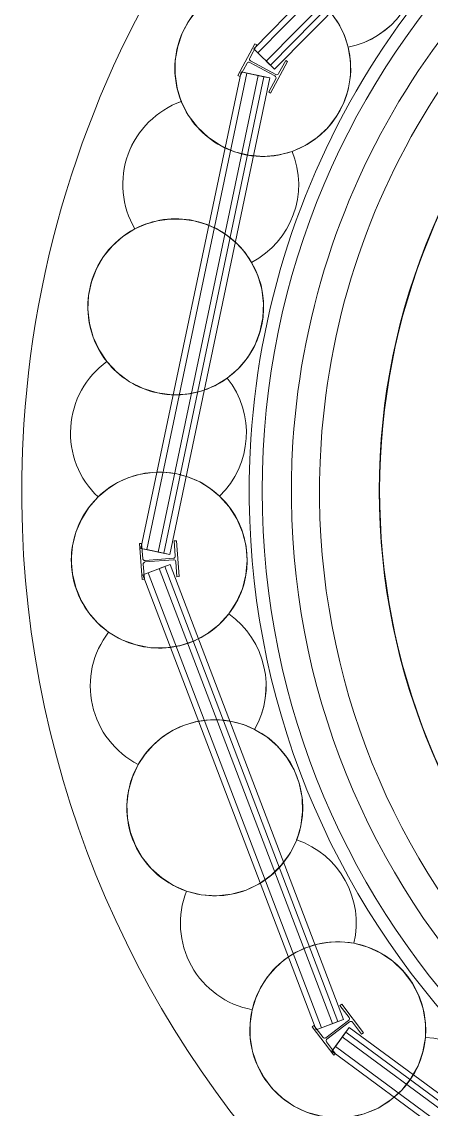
# Model space of a CAD drawing. Header units: metres. Extents: x 1753726 to 1755216, y 5920592 to 5921703.
# Drawn here: x 1753739.859 to 1753741.606, y 5920699.444 to 5920704.078 of the extents above; entities that cross this region are included whole.
import ezdxf

# ---------------------------------------------------------------- set-up
doc = ezdxf.new("R2010")
doc.units = ezdxf.units.M
for name, color, linetype, lineweight in [('A-FLOR-____-OTLN', 9, 'Continuous', 9), ('A-WALL-____-OTLN', 2, 'Continuous', 9), ('S-BEAM-____-OTLN', 7, 'Continuous', 9), ('S-FNDN-____-OTLN', 7, 'Continuous', 9)]:
    doc.layers.add(name, color=color, linetype=linetype, lineweight=lineweight)

# ---------------------------------------------------------------- blocks, each defined once
blk = doc.blocks.new('Arup_Beam_Steel I Section_UC_AU1 - 150UC30-4477902-X-ARUP-GL-HERNE_BAY_ALIGNMENT')
at = {"layer": 'S-BEAM-____-OTLN'}
for p, q in [((1753741.2235, 5920699.8913), (1753741.216, 5920699.8856)), ((1753741.216, 5920699.8856), (1753741.2235, 5920699.8913)), ((1753741.3159, 5920699.7694), (1753741.2235, 5920699.8913)), ((1753741.2235, 5920699.8913), (1753741.3159, 5920699.7694)), ((1753741.216, 5920699.8856), (1753741.2548, 5920699.8344)), ((1753741.2548, 5920699.8344), (1753741.216, 5920699.8856)), ((1753741.1051, 5920699.8015), (1753741.0976, 5920699.7958)), ((1753741.0976, 5920699.7958), (1753741.1051, 5920699.8015)), ((1753741.1439, 5920699.7503), (1753741.1051, 5920699.8015)), ((1753741.1051, 5920699.8015), (1753741.1439, 5920699.7503)), ((1753741.2531, 5920699.8219), (1753741.1564, 5920699.7486)), ((1753741.1564, 5920699.7486), (1753741.2531, 5920699.8219)), ((1753741.1604, 5920699.7433), (1753741.2571, 5920699.8167)), ((1753741.2571, 5920699.8167), (1753741.1604, 5920699.7433)), ((1753741.2696, 5920699.815), (1753741.3084, 5920699.7637)), ((1753741.3084, 5920699.7637), (1753741.2696, 5920699.815)), ((1753741.0976, 5920699.7958), (1753741.1901, 5920699.6739)), ((1753741.1901, 5920699.6739), (1753741.0976, 5920699.7958)), ((1753741.3084, 5920699.7637), (1753741.3159, 5920699.7694)), ((1753741.3159, 5920699.7694), (1753741.3084, 5920699.7637)), ((1753741.1976, 5920699.6796), (1753741.1587, 5920699.7308)), ((1753741.1587, 5920699.7308), (1753741.1976, 5920699.6796)), ((1753741.1901, 5920699.6739), (1753741.1976, 5920699.6796)), ((1753741.1976, 5920699.6796), (1753741.1901, 5920699.6739))]:
    blk.add_line(p, q, dxfattribs=at)
for centre, start_param, end_param in [((1753741.2477, 5920699.829), 4.588905, 6.159701), ((1753741.2477, 5920699.829), 4.588905, 6.159701), ((1753741.2625, 5920699.8096), 6.159701, 7.730498), ((1753741.2625, 5920699.8096), 6.159701, 7.730498), ((1753741.151, 5920699.7556), 3.018109, 4.588905), ((1753741.151, 5920699.7556), 3.018109, 4.588905), ((1753741.1658, 5920699.7362), 1.447312, 3.018109), ((1753741.1658, 5920699.7362), 1.447312, 3.018109)]:
    blk.add_ellipse(centre, major_axis=(0.00637, 0.00621), ratio=1, start_param=start_param, end_param=end_param, dxfattribs=at)
blk = doc.blocks.new('Arup_Beam_Steel I Section_UC_AU1 - 150UC30-4477903-X-ARUP-GL-HERNE_BAY_ALIGNMENT')
at = {"layer": 'S-BEAM-____-OTLN'}
for p, q in [((1753740.3702, 5920701.8547), (1753740.3608, 5920701.854)), ((1753740.3608, 5920701.854), (1753740.3702, 5920701.8547)), ((1753740.3608, 5920701.854), (1753740.3727, 5920701.7015)), ((1753740.3727, 5920701.7015), (1753740.3608, 5920701.854)), ((1753740.3752, 5920701.7906), (1753740.3702, 5920701.8547)), ((1753740.3702, 5920701.8547), (1753740.3752, 5920701.7906)), ((1753740.5183, 5920701.8663), (1753740.5089, 5920701.8656)), ((1753740.5089, 5920701.8656), (1753740.5183, 5920701.8663)), ((1753740.5089, 5920701.8656), (1753740.5139, 5920701.8015)), ((1753740.5139, 5920701.8015), (1753740.5089, 5920701.8656)), ((1753740.5302, 5920701.7138), (1753740.5183, 5920701.8663)), ((1753740.5183, 5920701.8663), (1753740.5302, 5920701.7138)), ((1753740.5058, 5920701.7919), (1753740.3847, 5920701.7825)), ((1753740.3847, 5920701.7825), (1753740.5058, 5920701.7919)), ((1753740.3821, 5920701.7022), (1753740.3771, 5920701.7663)), ((1753740.3771, 5920701.7663), (1753740.3821, 5920701.7022)), ((1753740.3852, 5920701.7759), (1753740.5063, 5920701.7853)), ((1753740.5063, 5920701.7853), (1753740.3852, 5920701.7759)), ((1753740.5158, 5920701.7771), (1753740.5208, 5920701.713)), ((1753740.5208, 5920701.713), (1753740.5158, 5920701.7771)), ((1753740.3727, 5920701.7015), (1753740.3821, 5920701.7022)), ((1753740.3821, 5920701.7022), (1753740.3727, 5920701.7015)), ((1753740.5208, 5920701.713), (1753740.5302, 5920701.7138)), ((1753740.5302, 5920701.7138), (1753740.5208, 5920701.713))]:
    blk.add_line(p, q, dxfattribs=at)
blk.add_arc((1753740.384, 5920701.7913), 0.0089, 184.4627, 274.4627, dxfattribs=at)
blk.add_arc((1753740.384, 5920701.7913), 0.0089, 184.4627, 274.4627, dxfattribs=at)
for centre, start_param, end_param in [((1753740.5051, 5920701.8008), 3.180537, 4.751333), ((1753740.5051, 5920701.8008), 3.180537, 4.751333), ((1753740.3859, 5920701.767), 0.038944, 1.609741), ((1753740.3859, 5920701.767), 0.038944, 1.609741), ((1753740.507, 5920701.7764), 4.751333, 6.32213), ((1753740.507, 5920701.7764), 4.751333, 6.32213)]:
    blk.add_ellipse(centre, major_axis=(-0.00035, 0.00889), ratio=1, start_param=start_param, end_param=end_param, dxfattribs=at)
blk = doc.blocks.new('Arup_Beam_Steel I Section_UC_AU1 - 150UC30-4477904-X-ARUP-GL-HERNE_BAY_ALIGNMENT')
at = {"layer": 'S-BEAM-____-OTLN'}
for p, q in [((1753740.8537, 5920703.9838), (1753740.7812, 5920703.8491)), ((1753740.7812, 5920703.8491), (1753740.8537, 5920703.9838)), ((1753740.8315, 5920703.9227), (1753740.862, 5920703.9794)), ((1753740.862, 5920703.9794), (1753740.8315, 5920703.9227)), ((1753740.862, 5920703.9794), (1753740.8537, 5920703.9838)), ((1753740.8537, 5920703.9838), (1753740.862, 5920703.9794)), ((1753740.7895, 5920703.8446), (1753740.82, 5920703.9012)), ((1753740.82, 5920703.9012), (1753740.7895, 5920703.8446)), ((1753740.832, 5920703.9049), (1753740.9389, 5920703.8474)), ((1753740.9389, 5920703.8474), (1753740.832, 5920703.9049)), ((1753740.9421, 5920703.8532), (1753740.8351, 5920703.9107)), ((1753740.8351, 5920703.9107), (1753740.9421, 5920703.8532)), ((1753740.9204, 5920703.7742), (1753740.9929, 5920703.909)), ((1753740.9929, 5920703.909), (1753740.9204, 5920703.7742)), ((1753740.9846, 5920703.9134), (1753740.9541, 5920703.8568)), ((1753740.9541, 5920703.8568), (1753740.9846, 5920703.9134)), ((1753740.9929, 5920703.909), (1753740.9846, 5920703.9134)), ((1753740.9846, 5920703.9134), (1753740.9929, 5920703.909)), ((1753740.7812, 5920703.8491), (1753740.7895, 5920703.8446)), ((1753740.7895, 5920703.8446), (1753740.7812, 5920703.8491)), ((1753740.9426, 5920703.8353), (1753740.9121, 5920703.7787)), ((1753740.9121, 5920703.7787), (1753740.9426, 5920703.8353)), ((1753740.9121, 5920703.7787), (1753740.9204, 5920703.7742)), ((1753740.9204, 5920703.7742), (1753740.9121, 5920703.7787))]:
    blk.add_line(p, q, dxfattribs=at)
for centre, major_axis, start_param, end_param in [((1753740.8394, 5920703.9185), (-0.0013, 0.00881), 0.931442, 2.502238), ((1753740.8394, 5920703.9185), (-0.0013, 0.00881), 0.931442, 2.502238), ((1753740.8278, 5920703.897), (-0.00304, 0.00837), 5.441385, 7.012182), ((1753740.8278, 5920703.897), (-0.00304, 0.00837), 5.441385, 7.012182), ((1753740.9347, 5920703.8395), (-0.00644, 0.00614), 3.410126, 4.980922), ((1753740.9347, 5920703.8395), (-0.00644, 0.00614), 3.410126, 4.980922), ((1753740.9463, 5920703.861), (-0.00817, 0.00353), 1.485016, 3.055813), ((1753740.9463, 5920703.861), (-0.00817, 0.00353), 1.485016, 3.055813)]:
    blk.add_ellipse(centre, major_axis=major_axis, ratio=1, start_param=start_param, end_param=end_param, dxfattribs=at)
blk = doc.blocks.new('308492-ARUP-STTW-MOD-0300_rvt-1-X-ARUP-GL-HERNE_BAY_ALIGNMENT')
at = {"layer": 'A-WALL-____-OTLN'}
for p, q in [((1753742.305, 5920705.4407), (1753740.8483, 5920703.963)), ((1753740.8483, 5920703.963), (1753742.305, 5920705.4407)), ((1753742.3228, 5920705.4232), (1753740.8662, 5920703.9455)), ((1753740.9018, 5920703.9104), (1753742.3585, 5920705.3881)), ((1753742.3585, 5920705.3881), (1753740.9018, 5920703.9104)), ((1753740.9196, 5920703.8928), (1753742.3763, 5920705.3705)), ((1753740.9374, 5920703.8753), (1753742.3941, 5920705.353)), ((1753742.3941, 5920705.353), (1753740.9374, 5920703.8753)), ((1753740.9374, 5920703.8753), (1753742.3941, 5920705.353)), ((1753742.3941, 5920705.353), (1753740.9374, 5920703.8753)), ((1753740.9374, 5920703.8753), (1753740.8483, 5920703.963)), ((1753740.8662, 5920703.9455), (1753740.8483, 5920703.963)), ((1753740.8662, 5920703.9455), (1753740.9196, 5920703.8928)), ((1753740.9374, 5920703.8753), (1753740.9018, 5920703.9104)), ((1753740.9018, 5920703.9104), (1753740.9374, 5920703.8753)), ((1753740.9374, 5920703.8753), (1753740.9196, 5920703.8928)), ((1753740.7941, 5920703.8643), (1753740.3675, 5920701.8336)), ((1753740.3675, 5920701.8336), (1753740.7941, 5920703.8643)), ((1753740.8185, 5920703.8592), (1753740.392, 5920701.8285)), ((1753740.4409, 5920701.8182), (1753740.8675, 5920703.8489)), ((1753740.8675, 5920703.8489), (1753740.4409, 5920701.8182)), ((1753740.4654, 5920701.8131), (1753740.8919, 5920703.8438)), ((1753740.4899, 5920701.8079), (1753740.9164, 5920703.8386)), ((1753740.9164, 5920703.8386), (1753740.4899, 5920701.8079)), ((1753740.4899, 5920701.8079), (1753740.9164, 5920703.8386)), ((1753740.9164, 5920703.8386), (1753740.4899, 5920701.8079)), ((1753740.7941, 5920703.8643), (1753740.9164, 5920703.8386)), ((1753740.7941, 5920703.8643), (1753740.8185, 5920703.8592)), ((1753740.8185, 5920703.8592), (1753740.8919, 5920703.8438)), ((1753740.8675, 5920703.8489), (1753740.9164, 5920703.8386)), ((1753740.8675, 5920703.8489), (1753740.9164, 5920703.8386)), ((1753740.8919, 5920703.8438), (1753740.9164, 5920703.8386)), ((1753740.4899, 5920701.8079), (1753740.3675, 5920701.8336)), ((1753740.392, 5920701.8285), (1753740.3675, 5920701.8336)), ((1753740.392, 5920701.8285), (1753740.4654, 5920701.8131)), ((1753740.4899, 5920701.8079), (1753740.4409, 5920701.8182)), ((1753740.4409, 5920701.8182), (1753740.4899, 5920701.8079)), ((1753740.4899, 5920701.8079), (1753740.4654, 5920701.8131)), ((1753740.3752, 5920701.7212), (1753740.492, 5920701.7657)), ((1753740.3986, 5920701.7301), (1753740.4687, 5920701.7568)), ((1753740.4453, 5920701.7479), (1753740.492, 5920701.7657)), ((1753740.4453, 5920701.7479), (1753740.492, 5920701.7657)), ((1753741.1844, 5920699.809), (1753740.4453, 5920701.7479)), ((1753740.4453, 5920701.7479), (1753741.1844, 5920699.809)), ((1753740.4687, 5920701.7568), (1753740.492, 5920701.7657)), ((1753741.2077, 5920699.8179), (1753740.4687, 5920701.7568)), ((1753741.2311, 5920699.8268), (1753740.492, 5920701.7657)), ((1753740.492, 5920701.7657), (1753741.2311, 5920699.8268)), ((1753741.2311, 5920699.8268), (1753740.492, 5920701.7657)), ((1753740.492, 5920701.7657), (1753741.2311, 5920699.8268)), ((1753740.3752, 5920701.7212), (1753740.3986, 5920701.7301)), ((1753740.3752, 5920701.7212), (1753741.1143, 5920699.7823)), ((1753741.1143, 5920699.7823), (1753740.3752, 5920701.7212)), ((1753740.3986, 5920701.7301), (1753741.1376, 5920699.7912)), ((1753741.2311, 5920699.8268), (1753741.1143, 5920699.7823)), ((1753741.1376, 5920699.7912), (1753741.2077, 5920699.8179)), ((1753741.2311, 5920699.8268), (1753741.1844, 5920699.809)), ((1753741.1844, 5920699.809), (1753741.2311, 5920699.8268)), ((1753741.2311, 5920699.8268), (1753741.2077, 5920699.8179)), ((1753741.1376, 5920699.7912), (1753741.1143, 5920699.7823)), ((1753741.1815, 5920699.6919), (1753741.2557, 5920699.7925)), ((1753741.1964, 5920699.712), (1753741.2409, 5920699.7724)), ((1753741.226, 5920699.7523), (1753741.2557, 5920699.7925)), ((1753741.226, 5920699.7523), (1753741.2557, 5920699.7925)), ((1753742.896, 5920698.5207), (1753741.226, 5920699.7523)), ((1753741.226, 5920699.7523), (1753742.896, 5920698.5207)), ((1753741.2409, 5920699.7724), (1753741.2557, 5920699.7925)), ((1753742.9109, 5920698.5408), (1753741.2409, 5920699.7724)), ((1753742.9257, 5920698.561), (1753741.2557, 5920699.7925)), ((1753741.2557, 5920699.7925), (1753742.9257, 5920698.561)), ((1753742.9257, 5920698.561), (1753741.2557, 5920699.7925)), ((1753741.2557, 5920699.7925), (1753742.9257, 5920698.561)), ((1753741.1815, 5920699.6919), (1753741.1964, 5920699.712)), ((1753741.1964, 5920699.712), (1753742.8664, 5920698.4805)), ((1753741.1815, 5920699.6919), (1753742.8515, 5920698.4604)), ((1753742.8515, 5920698.4604), (1753741.1815, 5920699.6919))]:
    blk.add_line(p, q, dxfattribs=at)
at = {"layer": 'S-BEAM-____-OTLN'}
for radius, start, end in [(3.405, 356.2809, 176.2809), (3.405, 356.2809, 176.2809), (3.405, 356.2809, 176.2809), (3.405, 356.2809, 176.2809), (3.105, 356.2809, 176.2809), (3.105, 356.2809, 176.2809), (3.105, 356.2809, 176.2809), (3.105, 356.2809, 176.2809), (3.405, 176.2809, 356.2809), (3.405, 176.2809, 356.2809), (3.405, 176.2809, 356.2809), (3.405, 176.2809, 356.2809), (3.105, 176.2809, 356.2809), (3.105, 176.2809, 356.2809), (3.105, 176.2809, 356.2809), (3.105, 176.2809, 356.2809)]:
    blk.add_arc((1753744.234, 5920702.0796), radius, start, end, dxfattribs=at)
at = {"layer": 'S-FNDN-____-OTLN', "flags": 128}
for points in [[(1753740.5396, 5920703.7378), (1753740.5216, 5920703.7949), (1753740.5129, 5920703.8542), (1753740.5137, 5920703.9141), (1753740.524, 5920703.9731), (1753740.5436, 5920704.0297), (1753740.572, 5920704.0824), (1753740.6084, 5920704.13), (1753740.6519, 5920704.1712), (1753740.7014, 5920704.2049), (1753740.7557, 5920704.2303), (1753740.8133, 5920704.2467)], [(1753740.8133, 5920704.2467), (1753740.7557, 5920704.2303), (1753740.7014, 5920704.2049), (1753740.6519, 5920704.1712), (1753740.6084, 5920704.13), (1753740.572, 5920704.0824), (1753740.5436, 5920704.0297), (1753740.524, 5920703.9731), (1753740.5137, 5920703.9141), (1753740.5129, 5920703.8542), (1753740.5216, 5920703.7949), (1753740.5396, 5920703.7378)], [(1753741.0646, 5920704.2093), (1753741.1087, 5920704.1815), (1753741.1485, 5920704.1479), (1753741.1832, 5920704.109), (1753741.2122, 5920704.0658), (1753741.235, 5920704.0189), (1753741.251, 5920703.9694)], [(1753741.251, 5920703.9694), (1753741.235, 5920704.0189), (1753741.2122, 5920704.0658), (1753741.1832, 5920704.109), (1753741.1485, 5920704.1479), (1753741.1087, 5920704.1815), (1753741.0646, 5920704.2093)], [(1753741.251, 5920703.9694), (1753741.2609, 5920703.9088), (1753741.2607, 5920703.8475), (1753741.2506, 5920703.7871), (1753741.2307, 5920703.7291), (1753741.2017, 5920703.675), (1753741.1643, 5920703.6265), (1753741.1194, 5920703.5847), (1753741.0684, 5920703.5508), (1753741.0124, 5920703.5256)], [(1753741.0124, 5920703.5256), (1753741.0684, 5920703.5508), (1753741.1194, 5920703.5847), (1753741.1643, 5920703.6265), (1753741.2017, 5920703.675), (1753741.2307, 5920703.7291), (1753741.2506, 5920703.7871), (1753741.2607, 5920703.8475), (1753741.2609, 5920703.9088), (1753741.251, 5920703.9694)], [(1753740.7095, 5920703.5487), (1753740.6553, 5920703.5842), (1753740.6081, 5920703.6285), (1753740.5691, 5920703.6802), (1753740.5396, 5920703.7378)], [(1753740.5396, 5920703.7378), (1753740.5691, 5920703.6802), (1753740.6081, 5920703.6285), (1753740.6553, 5920703.5842), (1753740.7095, 5920703.5487)], [(1753741.0124, 5920703.5256), (1753740.952, 5920703.5097), (1753740.8898, 5920703.504), (1753740.8275, 5920703.5088), (1753740.7668, 5920703.5238), (1753740.7095, 5920703.5487)], [(1753740.7095, 5920703.5487), (1753740.7668, 5920703.5238), (1753740.8275, 5920703.5088), (1753740.8898, 5920703.504), (1753740.952, 5920703.5097), (1753741.0124, 5920703.5256)], [(1753740.3413, 5920703.1952), (1753740.3887, 5920703.216), (1753740.4385, 5920703.2302), (1753740.4898, 5920703.2373), (1753740.5416, 5920703.2373), (1753740.593, 5920703.2301)], [(1753740.593, 5920703.2301), (1753740.5416, 5920703.2373), (1753740.4898, 5920703.2373), (1753740.4385, 5920703.2302), (1753740.3887, 5920703.216), (1753740.3413, 5920703.1952)], [(1753740.593, 5920703.2301), (1753740.6431, 5920703.2159), (1753740.6908, 5920703.1948), (1753740.735, 5920703.1673), (1753740.775, 5920703.134), (1753740.8101, 5920703.0955), (1753740.8394, 5920703.0524)], [(1753740.8394, 5920703.0524), (1753740.8101, 5920703.0955), (1753740.775, 5920703.134), (1753740.735, 5920703.1673), (1753740.6908, 5920703.1948), (1753740.6431, 5920703.2159), (1753740.593, 5920703.2301)], [(1753740.2221, 5920702.6298), (1753740.1887, 5920702.6796), (1753740.1636, 5920702.734), (1753740.1475, 5920702.7917), (1753740.1408, 5920702.8512), (1753740.1437, 5920702.911), (1753740.1561, 5920702.9696), (1753740.1776, 5920703.0255), (1753740.2077, 5920703.0772), (1753740.2457, 5920703.1235), (1753740.2906, 5920703.1632), (1753740.3413, 5920703.1952)], [(1753740.3413, 5920703.1952), (1753740.2906, 5920703.1632), (1753740.2457, 5920703.1235), (1753740.2077, 5920703.0772), (1753740.1776, 5920703.0255), (1753740.1561, 5920702.9696), (1753740.1437, 5920702.911), (1753740.1408, 5920702.8512), (1753740.1475, 5920702.7917), (1753740.1636, 5920702.734), (1753740.1887, 5920702.6796), (1753740.2221, 5920702.6298)], [(1753740.8394, 5920703.0524), (1753740.8659, 5920702.9971), (1753740.8831, 5920702.9383), (1753740.8904, 5920702.8774), (1753740.8877, 5920702.8161), (1753740.875, 5920702.7561), (1753740.8528, 5920702.699), (1753740.8215, 5920702.6463), (1753740.7821, 5920702.5993), (1753740.7355, 5920702.5594)], [(1753740.7355, 5920702.5594), (1753740.7821, 5920702.5993), (1753740.8215, 5920702.6463), (1753740.8528, 5920702.699), (1753740.875, 5920702.7561), (1753740.8877, 5920702.8161), (1753740.8904, 5920702.8774), (1753740.8831, 5920702.9383), (1753740.8659, 5920702.9971), (1753740.8394, 5920703.0524)], [(1753740.4383, 5920702.4963), (1753740.3764, 5920702.515), (1753740.3186, 5920702.5442), (1753740.2666, 5920702.5828), (1753740.2221, 5920702.6298)], [(1753740.2221, 5920702.6298), (1753740.2666, 5920702.5828), (1753740.3186, 5920702.5442), (1753740.3764, 5920702.515), (1753740.4383, 5920702.4963)], [(1753740.7355, 5920702.5594), (1753740.682, 5920702.5271), (1753740.6239, 5920702.5042), (1753740.5628, 5920702.4912), (1753740.5003, 5920702.4885), (1753740.4383, 5920702.4963)], [(1753740.4383, 5920702.4963), (1753740.5003, 5920702.4885), (1753740.5628, 5920702.4912), (1753740.6239, 5920702.5042), (1753740.682, 5920702.5271), (1753740.7355, 5920702.5594)], [(1753740.1846, 5920702.0533), (1753740.2243, 5920702.0867), (1753740.2681, 5920702.1143), (1753740.3153, 5920702.1356), (1753740.365, 5920702.1502), (1753740.4163, 5920702.1577)], [(1753740.4163, 5920702.1577), (1753740.365, 5920702.1502), (1753740.3153, 5920702.1356), (1753740.2681, 5920702.1143), (1753740.2243, 5920702.0867), (1753740.1846, 5920702.0533)], [(1753740.4163, 5920702.1577), (1753740.4684, 5920702.1582), (1753740.5201, 5920702.1514), (1753740.5703, 5920702.1375), (1753740.6181, 5920702.1168), (1753740.6626, 5920702.0897), (1753740.7028, 5920702.0566)], [(1753740.7028, 5920702.0566), (1753740.6626, 5920702.0897), (1753740.6181, 5920702.1168), (1753740.5703, 5920702.1375), (1753740.5201, 5920702.1514), (1753740.4684, 5920702.1582), (1753740.4163, 5920702.1577)], [(1753740.2296, 5920701.4773), (1753740.1835, 5920701.5156), (1753740.1441, 5920701.5607), (1753740.1124, 5920701.6115), (1753740.0893, 5920701.6668), (1753740.0752, 5920701.725), (1753740.0705, 5920701.7847), (1753740.0754, 5920701.8444), (1753740.0898, 5920701.9025), (1753740.1132, 5920701.9576), (1753740.1451, 5920702.0083), (1753740.1846, 5920702.0533)], [(1753740.1846, 5920702.0533), (1753740.1451, 5920702.0083), (1753740.1132, 5920701.9576), (1753740.0898, 5920701.9025), (1753740.0754, 5920701.8444), (1753740.0705, 5920701.7847), (1753740.0752, 5920701.725), (1753740.0893, 5920701.6668), (1753740.1124, 5920701.6115), (1753740.1441, 5920701.5607), (1753740.1835, 5920701.5156), (1753740.2296, 5920701.4773)], [(1753740.7028, 5920702.0566), (1753740.7438, 5920702.0111), (1753740.7769, 5920701.9594), (1753740.8011, 5920701.9031), (1753740.8157, 5920701.8435), (1753740.8205, 5920701.7824), (1753740.8152, 5920701.7213), (1753740.8001, 5920701.6619), (1753740.7755, 5920701.6058), (1753740.7421, 5920701.5544)], [(1753740.7421, 5920701.5544), (1753740.7755, 5920701.6058), (1753740.8001, 5920701.6619), (1753740.8152, 5920701.7213), (1753740.8205, 5920701.7824), (1753740.8157, 5920701.8435), (1753740.8011, 5920701.9031), (1753740.7769, 5920701.9594), (1753740.7438, 5920702.0111), (1753740.7028, 5920702.0566)], [(1753740.7421, 5920701.5544), (1753740.6998, 5920701.5083), (1753740.6505, 5920701.4699), (1753740.5955, 5920701.4402), (1753740.5364, 5920701.4201), (1753740.4747, 5920701.41)], [(1753740.4747, 5920701.41), (1753740.5364, 5920701.4201), (1753740.5955, 5920701.4402), (1753740.6505, 5920701.4699), (1753740.6998, 5920701.5083), (1753740.7421, 5920701.5544)], [(1753740.4747, 5920701.41), (1753740.4099, 5920701.4106), (1753740.3463, 5920701.4223), (1753740.2855, 5920701.4447), (1753740.2296, 5920701.4773)], [(1753740.2296, 5920701.4773), (1753740.2855, 5920701.4447), (1753740.3463, 5920701.4223), (1753740.4099, 5920701.4106), (1753740.4747, 5920701.41)], [(1753740.5489, 5920701.079), (1753740.5988, 5920701.0941), (1753740.6503, 5920701.1022), (1753740.7024, 5920701.103), (1753740.7541, 5920701.0966), (1753740.8044, 5920701.0831), (1753740.8523, 5920701.0627)], [(1753740.8523, 5920701.0627), (1753740.8044, 5920701.0831), (1753740.7541, 5920701.0966), (1753740.7024, 5920701.103), (1753740.6503, 5920701.1022), (1753740.5988, 5920701.0941), (1753740.5489, 5920701.079)], [(1753740.3561, 5920700.9135), (1753740.3847, 5920700.9567), (1753740.419, 5920700.9955), (1753740.4583, 5920701.0293), (1753740.5019, 5920701.0573), (1753740.5489, 5920701.079)], [(1753740.5489, 5920701.079), (1753740.5019, 5920701.0573), (1753740.4583, 5920701.0293), (1753740.419, 5920700.9955), (1753740.3847, 5920700.9567), (1753740.3561, 5920700.9135)], [(1753740.8523, 5920701.0627), (1753740.9045, 5920701.0306), (1753740.9508, 5920700.9903), (1753740.9898, 5920700.943), (1753741.0207, 5920700.8901), (1753741.0425, 5920700.8328), (1753741.0546, 5920700.7727), (1753741.0569, 5920700.7114), (1753741.0491, 5920700.6506), (1753741.0315, 5920700.5919)], [(1753741.0315, 5920700.5919), (1753741.0491, 5920700.6506), (1753741.0569, 5920700.7114), (1753741.0546, 5920700.7727), (1753741.0425, 5920700.8328), (1753741.0207, 5920700.8901), (1753740.9898, 5920700.943), (1753740.9508, 5920700.9903), (1753740.9045, 5920701.0306), (1753740.8523, 5920701.0627)], [(1753740.5615, 5920700.3735), (1753740.5065, 5920700.3973), (1753740.456, 5920700.4295), (1753740.4113, 5920700.4693), (1753740.3734, 5920700.5158), (1753740.3435, 5920700.5677), (1753740.3222, 5920700.6236), (1753740.3101, 5920700.6823), (1753740.3075, 5920700.7421), (1753740.3144, 5920700.8016), (1753740.3308, 5920700.8592), (1753740.3561, 5920700.9135)], [(1753740.3561, 5920700.9135), (1753740.3308, 5920700.8592), (1753740.3144, 5920700.8016), (1753740.3075, 5920700.7421), (1753740.3101, 5920700.6823), (1753740.3222, 5920700.6236), (1753740.3435, 5920700.5677), (1753740.3734, 5920700.5158), (1753740.4113, 5920700.4693), (1753740.456, 5920700.4295), (1753740.5065, 5920700.3973), (1753740.5615, 5920700.3735)], [(1753741.0315, 5920700.5919), (1753741.0039, 5920700.5358), (1753740.9674, 5920700.485), (1753740.923, 5920700.441), (1753740.8719, 5920700.405), (1753740.8156, 5920700.378)], [(1753740.8156, 5920700.378), (1753740.8719, 5920700.405), (1753740.923, 5920700.441), (1753740.9674, 5920700.485), (1753741.0039, 5920700.5358), (1753741.0315, 5920700.5919)], [(1753740.8156, 5920700.378), (1753740.7533, 5920700.3603), (1753740.6889, 5920700.3536), (1753740.6243, 5920700.358), (1753740.5615, 5920700.3735)], [(1753740.5615, 5920700.3735), (1753740.6243, 5920700.358), (1753740.6889, 5920700.3536), (1753740.7533, 5920700.3603), (1753740.8156, 5920700.378)], [(1753740.9801, 5920700.0814), (1753741.0237, 5920700.1099), (1753741.0708, 5920700.1321), (1753741.1206, 5920700.1476), (1753741.172, 5920700.156), (1753741.224, 5920700.1572), (1753741.2758, 5920700.1512)], [(1753741.2758, 5920700.1512), (1753741.224, 5920700.1572), (1753741.172, 5920700.156), (1753741.1206, 5920700.1476), (1753741.0708, 5920700.1321), (1753741.0237, 5920700.1099), (1753740.9801, 5920700.0814)], [(1753741.2758, 5920700.1512), (1753741.3349, 5920700.135), (1753741.3906, 5920700.1094), (1753741.4414, 5920700.0751), (1753741.486, 5920700.033), (1753741.523, 5920699.9841), (1753741.5516, 5920699.9299), (1753741.571, 5920699.8717), (1753741.5807, 5920699.8112), (1753741.5803, 5920699.7499)], [(1753741.5803, 5920699.7499), (1753741.5807, 5920699.8112), (1753741.571, 5920699.8717), (1753741.5516, 5920699.9299), (1753741.523, 5920699.9841), (1753741.486, 5920700.033), (1753741.4414, 5920700.0751), (1753741.3906, 5920700.1094), (1753741.3349, 5920700.135), (1753741.2758, 5920700.1512)], [(1753740.8417, 5920699.8682), (1753740.8569, 5920699.9177), (1753740.8789, 5920699.9646), (1753740.9071, 5920700.0081), (1753740.941, 5920700.0472), (1753740.9801, 5920700.0814)], [(1753740.9801, 5920700.0814), (1753740.941, 5920700.0472), (1753740.9071, 5920700.0081), (1753740.8789, 5920699.9646), (1753740.8569, 5920699.9177), (1753740.8417, 5920699.8682)], [(1753741.1909, 5920699.408), (1753741.1314, 5920699.4153), (1753741.0739, 5920699.4319), (1753741.0198, 5920699.4576), (1753740.9704, 5920699.4915), (1753740.9271, 5920699.5328), (1753740.8909, 5920699.5805), (1753740.8627, 5920699.6334), (1753740.8434, 5920699.6901), (1753740.8333, 5920699.7491), (1753740.8327, 5920699.809), (1753740.8417, 5920699.8682)], [(1753740.8417, 5920699.8682), (1753740.8327, 5920699.809), (1753740.8333, 5920699.7491), (1753740.8434, 5920699.6901), (1753740.8627, 5920699.6334), (1753740.8909, 5920699.5805), (1753740.9271, 5920699.5328), (1753740.9704, 5920699.4915), (1753741.0198, 5920699.4576), (1753741.0739, 5920699.4319), (1753741.1314, 5920699.4153), (1753741.1909, 5920699.408)], [(1753741.5803, 5920699.7499), (1753741.5697, 5920699.6883), (1753741.549, 5920699.6293), (1753741.5188, 5920699.5746), (1753741.4799, 5920699.5257), (1753741.4334, 5920699.4839)], [(1753741.4334, 5920699.4839), (1753741.4799, 5920699.5257), (1753741.5188, 5920699.5746), (1753741.549, 5920699.6293), (1753741.5697, 5920699.6883), (1753741.5803, 5920699.7499)], [(1753741.4334, 5920699.4839), (1753741.3787, 5920699.4493), (1753741.3188, 5920699.4247), (1753741.2556, 5920699.4108), (1753741.1909, 5920699.408)], [(1753741.1909, 5920699.408), (1753741.2556, 5920699.4108), (1753741.3188, 5920699.4247), (1753741.3787, 5920699.4493), (1753741.4334, 5920699.4839)]]:
    blk.add_lwpolyline(points, dxfattribs=at)
at = {"layer": 'S-FNDN-____-OTLN'}
for centre, radius, start, end in [((1753744.234, 5920702.0796), 4.375, 356.2809, 176.2809), ((1753744.234, 5920702.0796), 4.375, 356.2809, 176.2809), ((1753744.234, 5920702.0796), 3.225, 356.2809, 176.2809), ((1753744.234, 5920702.0796), 3.225, 356.2809, 176.2809), ((1753741.1772, 5920704.337), 0.375, 281.3498, 5.7574), ((1753741.1772, 5920704.337), 0.375, 281.3498, 5.7574), ((1753740.887, 5920703.879), 0.375, 101.3498, 202.1211), ((1753740.887, 5920703.879), 0.375, 13.9392, 61.7354), ((1753740.887, 5920703.879), 0.375, 13.9392, 61.7354), ((1753740.887, 5920703.879), 0.375, 289.5316, 13.9392), ((1753740.887, 5920703.879), 0.375, 289.5316, 13.9392), ((1753740.665, 5920703.3844), 0.375, 109.5316, 210.3029), ((1753740.665, 5920703.3844), 0.375, 109.5316, 210.3029), ((1753740.665, 5920703.3844), 0.375, 109.5316, 210.3029), ((1753740.887, 5920703.879), 0.375, 202.1211, 241.7354), ((1753740.887, 5920703.879), 0.375, 202.1211, 241.7354), ((1753740.887, 5920703.879), 0.375, 241.7354, 289.5316), ((1753740.665, 5920703.3844), 0.375, 297.7134, 22.1211), ((1753740.665, 5920703.3844), 0.375, 297.7134, 22.1211), ((1753740.5157, 5920702.8632), 0.375, 78.099, 117.7134), ((1753740.5157, 5920702.8632), 0.375, 78.099, 117.7134), ((1753740.5157, 5920702.8632), 0.375, 30.3029, 78.099), ((1753740.5157, 5920702.8632), 0.375, 30.3029, 78.099), ((1753740.5157, 5920702.8632), 0.375, 305.8952, 30.3029), ((1753740.442, 5920702.3261), 0.375, 125.8952, 226.6665), ((1753740.442, 5920702.3261), 0.375, 125.8952, 226.6665), ((1753740.442, 5920702.3261), 0.375, 125.8952, 226.6665), ((1753740.442, 5920702.3261), 0.375, 125.8952, 226.6665), ((1753740.5157, 5920702.8632), 0.375, 218.4847, 258.099), ((1753740.5157, 5920702.8632), 0.375, 218.4847, 258.099), ((1753740.5157, 5920702.8632), 0.375, 258.099, 305.8952), ((1753740.5157, 5920702.8632), 0.375, 258.099, 305.8952), ((1753740.442, 5920702.3261), 0.375, 314.077, 38.4847), ((1753740.442, 5920702.3261), 0.375, 314.077, 38.4847), ((1753744.234, 5920702.0796), 4.375, 176.2809, 356.2809), ((1753744.234, 5920702.0796), 4.375, 176.2809, 356.2809), ((1753744.234, 5920702.0796), 3.225, 176.2809, 356.2809), ((1753744.234, 5920702.0796), 3.225, 176.2809, 356.2809), ((1753740.4455, 5920701.7839), 0.375, 94.4627, 134.077), ((1753740.4455, 5920701.7839), 0.375, 94.4627, 134.077), ((1753740.4455, 5920701.7839), 0.375, 46.6665, 94.4627), ((1753740.4455, 5920701.7839), 0.375, 322.2588, 46.6665), ((1753740.4455, 5920701.7839), 0.375, 274.4627, 322.2588), ((1753740.4455, 5920701.7839), 0.375, 274.4627, 322.2588), ((1753740.5261, 5920701.2477), 0.375, 142.2588, 243.0301), ((1753740.4455, 5920701.7839), 0.375, 234.8483, 274.4627), ((1753740.4455, 5920701.7839), 0.375, 234.8483, 274.4627), ((1753740.6823, 5920700.7285), 0.375, 110.8263, 150.4407), ((1753740.9107, 5920700.2368), 0.375, 346.8043, 71.212), ((1753740.9107, 5920700.2368), 0.375, 346.8043, 71.212), ((1753740.9107, 5920700.2368), 0.375, 346.8043, 71.212), ((1753740.9107, 5920700.2368), 0.375, 346.8043, 71.212), ((1753740.9107, 5920700.2368), 0.375, 158.6225, 259.3938), ((1753740.9107, 5920700.2368), 0.375, 158.6225, 259.3938), ((1753740.9107, 5920700.2368), 0.375, 158.6225, 259.3938), ((1753740.9107, 5920700.2368), 0.375, 158.6225, 259.3938), ((1753741.2068, 5920699.7826), 0.375, 79.3938, 127.19), ((1753741.2068, 5920699.7826), 0.375, 166.8043, 267.5756), ((1753741.2068, 5920699.7826), 0.375, 166.8043, 267.5756), ((1753741.2068, 5920699.7826), 0.375, 307.19, 354.9861), ((1753741.5645, 5920699.3752), 0.375, 3.1679, 87.5756), ((1753741.5645, 5920699.3752), 0.375, 3.1679, 87.5756), ((1753741.2068, 5920699.7826), 0.375, 267.5756, 307.19)]:
    blk.add_arc(centre, radius, start, end, dxfattribs=at)
for centre, major_axis, start_param, end_param in [((1753741.1772, 5920704.337), (0.3306, 0.1771), 4.418735, 5.891927), ((1753741.1772, 5920704.337), (0.3306, 0.1771), 4.418735, 5.891927), ((1753740.887, 5920703.879), (0.3497, 0.1353), 1.399632, 3.158423), ((1753740.665, 5920703.3844), (-0.3253, 0.1866), 5.574235, 7.333026), ((1753740.887, 5920703.879), (0.1773, 0.3304), 3.140746, 3.974947), ((1753740.665, 5920703.3844), (0.3224, 0.1915), 4.660233, 6.133424), ((1753740.665, 5920703.3844), (0.3224, 0.1915), 4.660233, 6.133424), ((1753740.5157, 5920702.8632), (0.303, 0.2209), 1.424643, 3.183434), ((1753740.5157, 5920702.8632), (0.303, 0.2209), 1.424643, 3.183434), ((1753740.5157, 5920702.8632), (-0.0531, 0.3712), 3.626129, 5.099321), ((1753740.442, 5920702.3261), (-0.1821, 0.3278), 3.403748, 4.87694), ((1753740.442, 5920702.3261), (-0.1821, 0.3278), 3.403748, 4.87694), ((1753740.4455, 5920701.7839), (0.375, 0), 0.814484, 1.648685), ((1753740.4455, 5920701.7839), (-0.2121, 0.3093), 0.168158, 1.926949), ((1753740.4455, 5920701.7839), (-0.2121, 0.3093), 0.168158, 1.926949), ((1753740.4455, 5920701.7839), (0.375, 0), 5.624478, 7.09767), ((1753740.5261, 5920701.2477), (-0.1477, 0.3447), 3.791526, 5.264718), ((1753740.5261, 5920701.2477), (-0.2121, 0.3093), 3.59535, 5.068542), ((1753740.5261, 5920701.2477), (-0.2121, 0.3093), 3.59535, 5.068542), ((1753740.5261, 5920701.2477), (-0.1477, 0.3447), 3.791526, 5.264718), ((1753740.5261, 5920701.2477), (0.3653, 0.0849), 2.254594, 4.013385), ((1753740.5261, 5920701.2477), (0.3653, 0.0849), 2.254594, 4.013385), ((1753740.5261, 5920701.2477), (0.3653, 0.0849), 2.254594, 4.013385), ((1753740.6823, 5920700.7285), (-0.3733, 0.036), 4.337883, 5.172083), ((1753740.6823, 5920700.7285), (-0.3618, 0.0987), 4.50796, 5.342161), ((1753740.6823, 5920700.7285), (0.3434, 0.1507), 1.520716, 2.212117), ((1753740.6823, 5920700.7285), (-0.3276, 0.1825), 3.276789, 4.749981), ((1753740.6823, 5920700.7285), (-0.3415, 0.1548), 3.194094, 4.667286), ((1753740.6823, 5920700.7285), (0.2202, 0.3035), 1.682493, 3.441284), ((1753740.6823, 5920700.7285), (0.2202, 0.3035), 1.682493, 3.441284), ((1753740.6823, 5920700.7285), (-0.1809, 0.3285), 3.001586, 3.835786), ((1753740.6823, 5920700.7285), (0, 0.375), 3.50508, 4.339281), ((1753740.6823, 5920700.7285), (-0.0647, 0.3694), 2.640266, 3.331666), ((1753740.6823, 5920700.7285), (0.1506, 0.3434), 3.227081, 3.918482), ((1753741.2068, 5920699.7826), (-0.0663, 0.3691), 5.920419, 6.754619), ((1753741.2068, 5920699.7826), (0.0532, 0.3712), 4.767332, 6.240524), ((1753741.2068, 5920699.7826), (0.0713, 0.3682), 4.816135, 6.289326), ((1753741.2068, 5920699.7826), (-0.2465, 0.2826), 6.21503, 6.906431), ((1753741.2068, 5920699.7826), (-0.0579, 0.3705), 0.494032, 1.185432), ((1753741.2068, 5920699.7826), (0.3554, 0.1196), 5.036933, 5.871133), ((1753741.5645, 5920699.3752), (0.153, 0.3423), 5.188062, 6.661254), ((1753741.5645, 5920699.3752), (0.153, 0.3423), 5.188062, 6.661254), ((1753741.2068, 5920699.7826), (0.375, 0), 4.670075, 5.361476)]:
    blk.add_ellipse(centre, major_axis=major_axis, ratio=1, start_param=start_param, end_param=end_param, dxfattribs=at)
at = {"layer": 'S-BEAM-____-OTLN'}
for name in ['Arup_Beam_Steel I Section_UC_AU1 - 150UC30-4477904-X-ARUP-GL-HERNE_BAY_ALIGNMENT', 'Arup_Beam_Steel I Section_UC_AU1 - 150UC30-4477903-X-ARUP-GL-HERNE_BAY_ALIGNMENT', 'Arup_Beam_Steel I Section_UC_AU1 - 150UC30-4477902-X-ARUP-GL-HERNE_BAY_ALIGNMENT']:
    blk.add_blockref(name, (0, 0), dxfattribs=at)
blk = doc.blocks.new('Bell Out - Insitu3 - Bell Out - Insitu-4292030-X-ARUP-GL-HERNE_BAY_ALIGNMENT')
at = {"layer": 'A-WALL-____-OTLN'}
for start, end in [(0, 180), (0, 180), (180, 0), (180, 0)]:
    blk.add_arc((-690.4511, -414.4308), 2.85, start, end, dxfattribs=at)
blk = doc.blocks.new('Bell Out - Insitu6 - Bell Out - Insitu-4486780-X-ARUP-GL-HERNE_BAY_ALIGNMENT')
at = {"layer": 'A-WALL-____-OTLN'}
blk.add_arc((-690.4508, -414.431), 2.8486, 40.8, 220.8, dxfattribs=at)
blk = doc.blocks.new('308492-ARUP-STPW-MOD-1900_rvt-1-X-ARUP-GL-HERNE_BAY_ALIGNMENT')
at = {"layer": 'A-FLOR-____-OTLN'}
for start, end in [(0, 180), (0, 180), (180, 0), (180, 0)]:
    blk.add_arc((1753744.234, 5920702.0796), 3.35, start, end, dxfattribs=at)
at = {"layer": 'A-WALL-____-OTLN'}
for name in ['Bell Out - Insitu3 - Bell Out - Insitu-4292030-X-ARUP-GL-HERNE_BAY_ALIGNMENT', 'Bell Out - Insitu6 - Bell Out - Insitu-4486780-X-ARUP-GL-HERNE_BAY_ALIGNMENT']:
    blk.add_blockref(name, (1754434.6848, 5921116.5106), dxfattribs=at)

msp = doc.modelspace()

# ---------------------------------------------------------------- block references
for name in ['308492-ARUP-STPW-MOD-1900_rvt-1-X-ARUP-GL-HERNE_BAY_ALIGNMENT', '308492-ARUP-STTW-MOD-0300_rvt-1-X-ARUP-GL-HERNE_BAY_ALIGNMENT']:
    msp.add_blockref(name, (0, 0))

doc.saveas('drawing.dxf')
